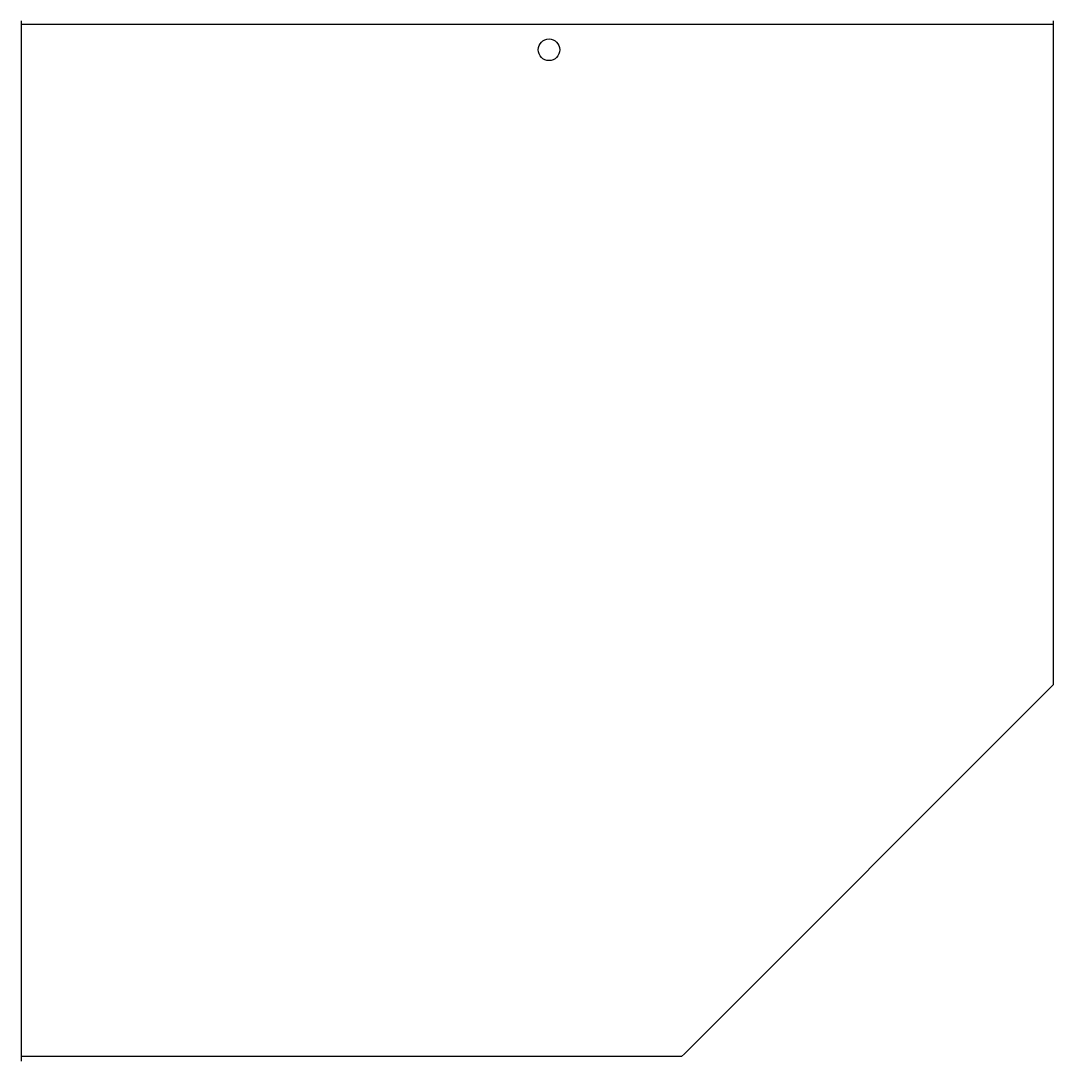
# Model space of a CAD drawing. Extents: x 12.046 to 13.03, y -1.429 to -0.438.
import ezdxf

# ---------------------------------------------------------------- set-up
doc = ezdxf.new("R2010")
doc.units = 0
doc.layers.add('LAYER1', color=7, linetype='CONTINUOUS')
doc.layers.add('LAYER12', color=5, linetype='CONTINUOUS')

msp = doc.modelspace()

# ---------------------------------------------------------------- linework, layer by layer
at = {"layer": 'LAYER1', "color": 7, "linetype": 'CONTINUOUS'}
msp.add_circle((12.5497, -0.4653), 0.0103, dxfattribs=at)
at = {"layer": 'LAYER12', "color": 5, "linetype": 'CONTINUOUS'}
for points in [[(12.0473, -0.4411), (12.0463, -0.4411)], [(12.0465, -0.4377), (12.0465, -0.4395)], [(12.0465, -0.4395), (12.0465, -0.4395)], [(12.0465, -0.4395), (12.0465, -0.4395)], [(12.0465, -0.4395), (12.0465, -0.4413)], [(12.0465, -0.4413), (12.0465, -1.4222)], [(12.0515, -0.4411), (12.0473, -0.4411)], [(13.0302, -0.4411), (12.0515, -0.4411)], [(13.0302, -0.4377), (13.0302, -0.4413)], [(13.0302, -0.4413), (13.0302, -1.0706)], [(13.0302, -1.0706), (12.6787, -1.4222)], [(12.0463, -1.4248), (12.0465, -1.4248)], [(12.0465, -1.4222), (12.0465, -1.4224)], [(12.0465, -1.4224), (12.0465, -1.4248)], [(12.0465, -1.4248), (12.0465, -1.4266)], [(12.0473, -1.4248), (12.0465, -1.4248)], [(12.0465, -1.4266), (12.0465, -1.4293)], [(12.0515, -1.4248), (12.0473, -1.4248)], [(12.6761, -1.4248), (12.0515, -1.4248)], [(12.6787, -1.4222), (12.6761, -1.4248)]]:
    msp.add_lwpolyline(points, dxfattribs=at)

doc.saveas('drawing.dxf')
